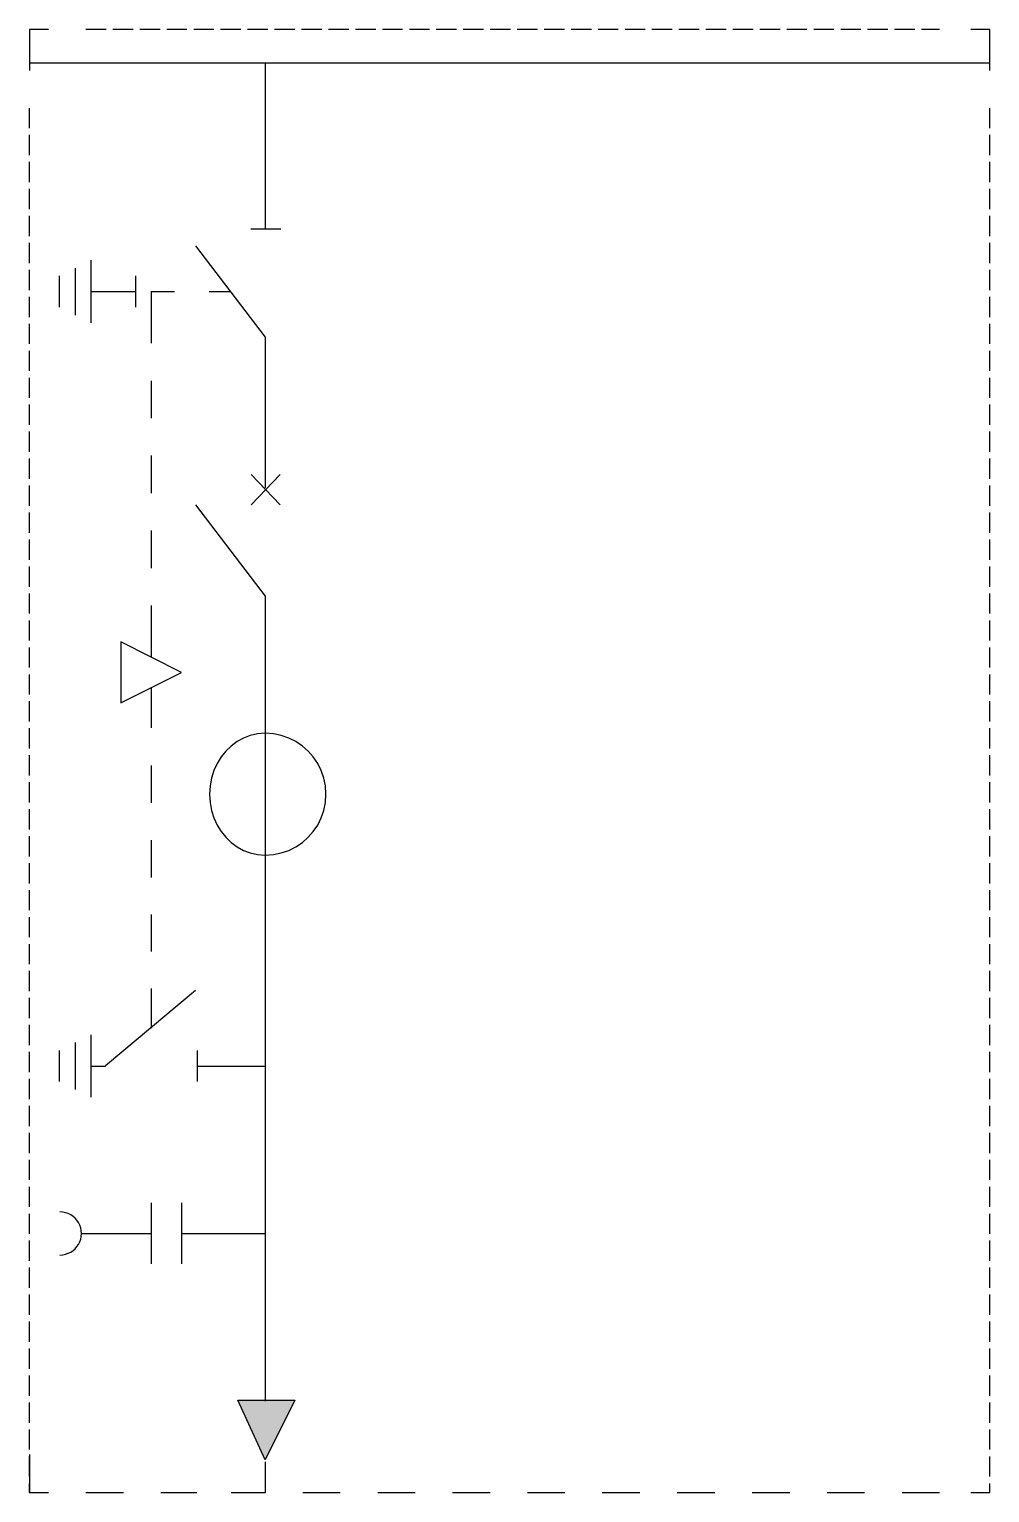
# Model space of a CAD drawing. Header units: millimetres. Extents: x -35 to 108, y -217 to 0.
import ezdxf
from ezdxf.enums import TextEntityAlignment as Align

# ---------------------------------------------------------------- set-up
doc = ezdxf.new("R2010")
doc.units = ezdxf.units.MM
doc.linetypes.add('SVG_3_1', pattern=[4, 3, -1])
doc.layers.get('0').update_dxf_attribs({"linetype": 'CONTINUOUS'})
doc.styles.add('ARIAL', font='arial.ttf')

# ---------------------------------------------------------------- blocks, each defined once
blk = doc.blocks.new('291_E_MV_SLD_IEC60617_cell_dmva_proteccion')
at = {"linetype": 'SVG_3_1', "true_color": 0xdcdcdc}
for p, q in [((-26.6, 0), (100.06, 0)), ((-35, -11.68), (-35, -217.03)), ((107.5, -11.68), (107.5, -217.03))]:
    blk.add_line(p, q, dxfattribs=at)
at = {"true_color": 0xff0000}
for p, q in [((-35, -5), (-30.47, -5)), ((103, -5), (107.5, -5)), ((0, -212.5), (0, -217.07))]:
    blk.add_line(p, q, dxfattribs=at)
at = {"true_color": 0x0000ff}
for p, q in [((-30.47, -5), (103, -5)), ((0, -5.01), (0, -29.62)), ((-2.13, -29.61), (2.31, -29.61)), ((-10.32, -32.13), (-0.01, -45.69)), ((-25.88, -34.27), (-25.88, -43.56)), ((-30.54, -36.59), (-30.54, -41.23)), ((-28.19, -35.43), (-28.19, -42.4)), ((-19.22, -36.59), (-19.22, -41.23)), ((-25.88, -38.92), (-19.16, -38.92)), ((-16.91, -38.91), (-16.91, -46.57)), ((-16.91, -38.92), (-13.47, -38.92)), ((-8.3, -38.92), (-5.17, -38.92)), ((0, -45.69), (0, -68.02)), ((-16.91, -52.13), (-16.91, -57.69)), ((-16.91, -63.23), (-16.91, -68.79)), ((-2.06, -66.02), (2.25, -70.54)), ((-2.06, -70.54), (2.25, -66.02)), ((-10.32, -70.54), (-0.01, -84.1)), ((-16.91, -74.35), (-16.91, -79.91)), ((0, -84.1), (0, -203.47)), ((-16.91, -85.47), (-16.91, -93.13)), ((-16.91, -97.65), (-16.91, -103.62)), ((-16.91, -109.18), (-16.91, -114.73)), ((-16.91, -120.29), (-16.91, -125.81)), ((-16.91, -131.3), (-16.91, -136.8)), ((-10.32, -142.59), (-23.69, -153.76)), ((-16.91, -142.29), (-16.91, -148.17)), ((-25.88, -149.16), (-25.88, -158.41)), ((-30.54, -151.46), (-30.54, -156.09)), ((-28.19, -150.31), (-28.19, -157.25)), ((-10.07, -151.46), (-10.07, -156.07)), ((-25.88, -153.78), (-23.69, -153.78)), ((-10.08, -153.78), (-0.01, -153.78)), ((-16.91, -174.09), (-16.91, -183.13)), ((-12.4, -174.09), (-12.4, -183.13)), ((-27.26, -178.64), (-16.91, -178.64)), ((-12.39, -178.64), (-0.01, -178.64))]:
    blk.add_line(p, q, dxfattribs=at)
at = {"true_color": 0xdcdcdc}
for p, q in [((-35, -217.02), (-34.98, -217.02)), ((-26.6, -217.02), (-21.04, -217.02)), ((-15.48, -217.02), (-10.14, -217.02)), ((-5.06, -217.02), (0.02, -217.02)), ((5.58, -217.02), (11.14, -217.02)), ((16.7, -217.02), (22.25, -217.02)), ((27.81, -217.02), (33.37, -217.02)), ((38.93, -217.02), (44.49, -217.02)), ((50.03, -217.02), (55.59, -217.02)), ((61.15, -217.02), (66.71, -217.02)), ((72.27, -217.02), (77.83, -217.02)), ((83.39, -217.02), (88.95, -217.02)), ((94.5, -217.02), (100.06, -217.02)), ((104.69, -217.02), (107.52, -217.02))]:
    blk.add_line(p, q, dxfattribs=at)
for points in [[(-32.16, -0.01), (-34.98, -0.01), (-34.98, -6.13)], [(107.52, -6.13), (107.52, -0.01), (104.69, -0.01)], [(-34.98, -211.4), (-34.98, -217.03), (-32.16, -217.03)]]:
    blk.add_lwpolyline(points, dxfattribs=at)
at = {"true_color": 0x0000ff}
for points in [[(-21.42, -90.88), (-21.42, -99.91), (-12.39, -95.4), (-21.42, -90.88)], [(9.03, -113.47), (8.95, -112.24), (8.71, -111.06), (8.32, -109.95), (7.8, -108.9), (7.15, -107.94), (6.39, -107.07), (5.52, -106.31), (4.56, -105.66), (3.51, -105.14), (2.4, -104.75), (1.22, -104.51), (-0.01, -104.43), (-1.12, -104.51), (-2.2, -104.75), (-3.22, -105.14), (-4.17, -105.66), (-5.05, -106.31), (-5.84, -107.07), (-6.54, -107.94), (-7.13, -108.9), (-7.61, -109.95), (-7.96, -111.06), (-8.18, -112.24), (-8.26, -113.47), (-8.18, -114.69), (-7.96, -115.87), (-7.61, -116.98), (-7.13, -118.03), (-6.54, -118.99), (-5.84, -119.85), (-5.05, -120.62), (-4.17, -121.27), (-3.22, -121.79), (-2.2, -122.18), (-1.12, -122.42), (-0.01, -122.5), (1.22, -122.42), (2.4, -122.18), (3.51, -121.79), (4.56, -121.27), (5.52, -120.62), (6.39, -119.85), (7.15, -118.99), (7.8, -118.03), (8.32, -116.98), (8.71, -115.87), (8.95, -114.69), (9.03, -113.47)], [(-4.03, -203.34), (4.41, -203.34), (0, -212.17)]]:
    blk.add_lwpolyline(points, close=True, dxfattribs=at)
blk.add_lwpolyline([(-30.46, -181.81), (-30.03, -181.78), (-29.61, -181.69), (-29.21, -181.56), (-28.84, -181.37), (-28.5, -181.14), (-28.2, -180.87), (-27.93, -180.57), (-27.7, -180.23), (-27.51, -179.86), (-27.37, -179.46), (-27.29, -179.05), (-27.26, -178.61), (-27.29, -178.18), (-27.37, -177.76), (-27.51, -177.37), (-27.7, -177), (-27.93, -176.66), (-28.2, -176.35), (-28.5, -176.08), (-28.84, -175.85), (-29.21, -175.66), (-29.61, -175.53), (-30.03, -175.44), (-30.46, -175.41)], dxfattribs=at)
blk.add_solid([(-4.03, -203.34), (4.41, -203.34), (0, -212.17)], dxfattribs=at)
at = {"true_color": 0x0000ff, "style": 'ARIAL'}
blk.add_attdef('TAG', text='', height=2.5, dxfattribs=at).set_placement((-37, -2.2), align=Align.RIGHT)
at = {"color": 7, "style": 'ARIAL'}
for tag, p in [('SERIES', (-37, -9)), ('MODEL', (-37, -12)), ('DESIGNATION', (-37, -15)), ('RATED_CURRENT', (-37, -18)), ('PROTECTION', (-37, -21)), ('SHORT_CIRCUIT_CURRENT', (-37, -24)), ('SERIAL', (-37, -27)), ('MANUFACTURER', (-37, -30))]:
    blk.add_attdef(tag, text='', height=1.7, dxfattribs=at).set_placement(p, align=Align.RIGHT)

msp = doc.modelspace()

# ---------------------------------------------------------------- block references
msp.add_blockref('291_E_MV_SLD_IEC60617_cell_dmva_proteccion', (0, 0))

doc.saveas('drawing.dxf')
